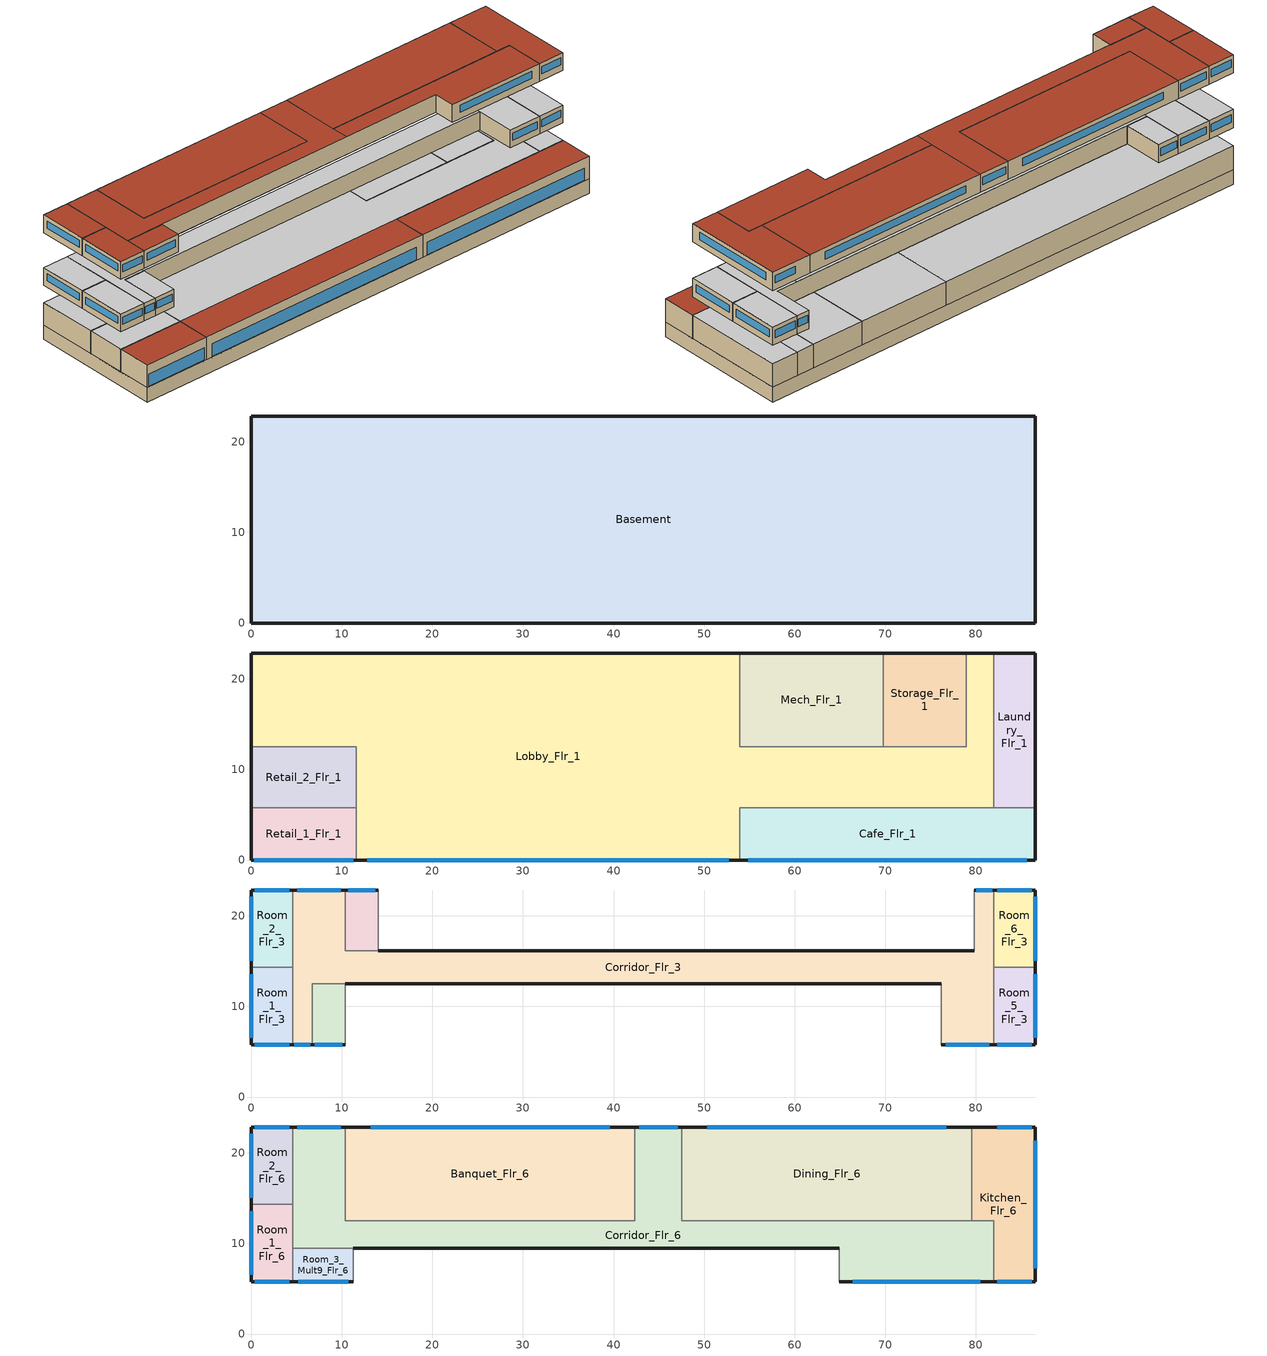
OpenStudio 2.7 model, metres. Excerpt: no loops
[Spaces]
Basement
 floor othersidecoefficients: 86.56,22.86 86.56,0 0,0 0,22.86 z-2.44
 wall othersidecoefficients: 86.56,22.86 0,22.86 0,0 86.56,0 86.56,22.86 z-2.44:0
Retail_1_Flr_1
 floor to Basement: 11.58,5.79 11.58,0 0,0 0,5.79 z0
 wall outside: 0,5.79 0,0 11.58,0 z0:3.96
 wall to Retail_2_Flr_1: 11.58,5.79 0,5.79 z0:3.96
 wall to Lobby_Flr_1: 11.58,0 11.58,5.79 z0:3.96
 window: 0.33,0 11.25,0 z0.15:2.29
 roof outside: 11.58,0 11.58,5.79 0,5.79 0,0 z3.96
Laundry_Flr_1
 floor to Basement: 86.56,22.86 86.56,5.79 81.99,5.79 81.99,22.86 z0
 wall outside: 86.56,5.79 86.56,22.86 81.99,22.86 z0:3.96
 wall to Cafe_Flr_1: 81.99,5.79 86.56,5.79 z0:3.96
 wall to Lobby_Flr_1: 81.99,22.86 81.99,5.79 z0:3.96
 ceiling adiabatic: 86.56,5.79 86.56,22.86 81.99,22.86 81.99,5.79 z3.96
Lobby_Flr_1
 floor to Basement: 53.95,22.86 53.95,0 11.58,0 11.58,12.5 0,12.5 0,22.86 z0; 81.99,22.86 81.99,5.79 53.95,5.79 53.95,12.5 78.94,12.5 78.94,22.86 z0
 wall outside: 81.99,22.86 78.94,22.86 / 53.95,22.86 0,22.86 0,12.5 / 11.58,0 53.95,0 z0:3.96
 wall to Mech_Flr_1: 69.8,12.5 53.95,12.5 53.95,22.86 z0:3.96
 wall to Retail_2_Flr_1: 0,12.5 11.58,12.5 11.58,5.79 z0:3.96
 wall to Cafe_Flr_1: 53.95,0 53.95,5.79 81.99,5.79 z0:3.96
 wall to Storage_Flr_1: 78.94,22.86 78.94,12.5 69.8,12.5 z0:3.96
 window: 12.79,0 52.74,0 z0.15:2.29
 ceiling adiabatic: 81.99,5.79 81.99,22.86 78.94,22.86 78.94,12.5 53.95,12.5 53.95,22.86 0,22.86 0,12.5 11.58,12.5 11.58,5.79 z3.96
 roof outside: 53.95,0 53.95,5.79 11.58,5.79 11.58,0 z3.96
Cafe_Flr_1
 floor to Basement: 86.56,5.79 86.56,0 53.95,0 53.95,5.79 z0
 wall outside: 53.95,0 86.56,0 86.56,5.79 z0:3.96
 window: 54.88,0 85.63,0 z0.15:2.29
 roof outside: 86.56,0 86.56,5.79 53.95,5.79 53.95,0 z3.96
Mech_Flr_1
 floor to Basement: 69.8,22.86 69.8,12.5 53.95,12.5 53.95,22.86 z0
 wall outside: 69.8,22.86 53.95,22.86 z0:3.96
 wall to Storage_Flr_1: 69.8,12.5 69.8,22.86 z0:3.96
 ceiling adiabatic: 69.8,12.5 69.8,22.86 53.95,22.86 53.95,12.5 z3.96
Storage_Flr_1
 floor to Basement: 78.94,22.86 78.94,12.5 69.8,12.5 69.8,22.86 z0
 wall outside: 78.94,22.86 69.8,22.86 z0:3.96
 ceiling adiabatic: 78.94,12.5 78.94,22.86 69.8,22.86 69.8,12.5 z3.96
Retail_2_Flr_1
 floor to Basement: 11.58,12.5 11.58,5.79 0,5.79 0,12.5 z0
 wall outside: 0,12.5 0,5.79 z0:3.96
 ceiling adiabatic: 11.58,5.79 11.58,12.5 0,12.5 0,5.79 z3.96
Corridor_Flr_3
 floor adiabatic: 81.99,22.86 81.99,5.79 76.2,5.79 76.2,16.15 79.86,16.15 79.86,22.86 z7.01; 76.2,16.15 76.2,12.5 10.36,12.5 10.36,16.15 z7.01; 10.36,22.86 10.36,12.5 6.71,12.5 6.71,5.79 4.57,5.79 4.57,22.86 z7.01
 wall outside: 10.36,22.86 4.57,22.86 / 76.2,5.79 81.99,5.79 / 81.99,22.86 79.86,22.86 / 4.57,5.79 6.71,5.79 / 10.36,12.5 76.2,12.5 / 79.86,16.15 14.02,16.15 z7.01:10.06
 wall to Room_1_Flr_3: 4.57,14.33 4.57,5.79 z7.01:10.06
 wall to Room_3_Mult19_Flr_3: 6.71,5.79 6.71,12.5 10.36,12.5 z7.01:10.06
 wall adiabatic: 76.2,12.5 76.2,5.79 / 79.86,22.86 79.86,16.15 z7.01:10.06
 wall to Room_4_Mult19_Flr_3: 14.02,16.15 10.36,16.15 10.36,22.86 z7.01:10.06
 wall to Room_6_Flr_3: 81.99,14.33 81.99,22.86 z7.01:10.06
 wall to Room_5_Flr_3: 81.99,5.79 81.99,14.33 z7.01:10.06
 wall to Room_2_Flr_3: 4.57,22.86 4.57,14.33 z7.01:10.06
 window: 81.81,22.86 80.04,22.86 / 76.71,5.79 81.48,5.79 / 9.86,22.86 5.08,22.86 / 4.76,5.79 6.52,5.79 z8.11:9.33
 ceiling adiabatic: 76.2,12.5 76.2,16.15 10.36,16.15 10.36,12.5 z10.06; 81.99,5.79 81.99,22.86 79.86,22.86 79.86,16.15 76.2,16.15 76.2,5.79 z10.06; 6.71,5.79 6.71,12.5 10.36,12.5 10.36,22.86 4.57,22.86 4.57,5.79 z10.06
Room_3_Mult19_Flr_3
 floor adiabatic: 10.36,12.5 10.36,5.79 6.71,5.79 6.71,12.5 z7.01
 wall outside: 6.71,5.79 10.36,5.79 z7.01:10.06
 wall adiabatic: 10.36,5.79 10.36,12.5 z7.01:10.06
 window: 7.03,5.79 10.04,5.79 z8.11:9.33
 ceiling adiabatic: 10.36,5.79 10.36,12.5 6.71,12.5 6.71,5.79 z10.06
Room_1_Flr_3
 floor adiabatic: 4.57,14.33 4.57,5.79 0,5.79 0,14.33 z7.01
 wall outside: 0,14.33 0,5.79 4.57,5.79 z7.01:10.06
 wall to Room_2_Flr_3: 4.57,14.33 0,14.33 z7.01:10.06
 window: 0.4,5.79 4.17,5.79 / 0,13.58 0,6.54 z8.11:9.33
 ceiling adiabatic: 4.57,5.79 4.57,14.33 0,14.33 0,5.79 z10.06
Room_4_Mult19_Flr_3
 floor adiabatic: 14.02,22.86 14.02,16.15 10.36,16.15 10.36,22.86 z7.01
 wall outside: 14.02,22.86 10.36,22.86 z7.01:10.06
 wall adiabatic: 14.02,16.15 14.02,22.86 z7.01:10.06
 window: 13.7,22.86 10.68,22.86 z8.11:9.33
 ceiling adiabatic: 14.02,16.15 14.02,22.86 10.36,22.86 10.36,16.15 z10.06
Room_5_Flr_3
 floor adiabatic: 86.56,14.33 86.56,5.79 81.99,5.79 81.99,14.33 z7.01
 wall outside: 81.99,5.79 86.56,5.79 86.56,14.33 z7.01:10.06
 wall to Room_6_Flr_3: 86.56,14.33 81.99,14.33 z7.01:10.06
 window: 82.39,5.79 86.16,5.79 / 86.56,6.54 86.56,13.58 z8.11:9.33
 ceiling adiabatic: 86.56,5.79 86.56,14.33 81.99,14.33 81.99,5.79 z10.06
Room_6_Flr_3
 floor adiabatic: 86.56,22.86 86.56,14.33 81.99,14.33 81.99,22.86 z7.01
 wall outside: 86.56,14.33 86.56,22.86 81.99,22.86 z7.01:10.06
 window: 86.56,15.07 86.56,22.11 / 86.16,22.86 82.39,22.86 z8.11:9.33
 ceiling adiabatic: 86.56,14.33 86.56,22.86 81.99,22.86 81.99,14.33 z10.06
Room_2_Flr_3
 floor adiabatic: 4.57,22.86 4.57,14.33 0,14.33 0,22.86 z7.01
 wall outside: 4.57,22.86 0,22.86 0,14.33 z7.01:10.06
 window: 4.17,22.86 0.4,22.86 / 0,22.11 0,15.07 z8.11:9.33
 ceiling adiabatic: 4.57,14.33 4.57,22.86 0,22.86 0,14.33 z10.06
Dining_Flr_6
 floor adiabatic: 79.55,22.86 79.55,12.5 47.55,12.5 47.55,22.86 z16.15
 wall outside: 79.55,22.86 47.55,22.86 z16.15:19.2
 wall to Kitchen_Flr_6: 79.55,12.5 79.55,22.86 z16.15:19.2
 wall to Corridor_Flr_6: 47.55,22.86 47.55,12.5 79.55,12.5 z16.15:19.2
 window: 76.75,22.86 50.35,22.86 z17.26:18.48
 roof outside: 79.55,12.5 79.55,22.86 47.55,22.86 47.55,12.5 z19.2
Kitchen_Flr_6
 floor adiabatic: 86.56,22.86 86.56,5.79 81.99,5.79 81.99,12.5 79.55,12.5 79.55,22.86 z16.15
 wall outside: 81.99,5.79 86.56,5.79 86.56,22.86 79.55,22.86 z16.15:19.2
 wall to Corridor_Flr_6: 79.55,12.5 81.99,12.5 81.99,5.79 z16.15:19.2
 window: 86.16,22.86 82.39,22.86 / 82.39,5.79 86.16,5.79 / 86.56,7.29 86.56,21.37 z17.26:18.48
 roof outside: 86.56,5.79 86.56,22.86 79.55,22.86 79.55,12.5 81.99,12.5 81.99,5.79 z19.2
Room_2_Flr_6
 floor adiabatic: 4.57,22.86 4.57,14.33 0,14.33 0,22.86 z16.15
 wall outside: 4.57,22.86 0,22.86 0,14.33 z16.15:19.2
 wall to Room_1_Flr_6: 0,14.33 4.57,14.33 z16.15:19.2
 wall to Corridor_Flr_6: 4.57,14.33 4.57,22.86 z16.15:19.2
 window: 0,22.11 0,15.07 / 4.17,22.86 0.4,22.86 z17.26:18.48
 roof outside: 4.57,14.33 4.57,22.86 0,22.86 0,14.33 z19.2
Banquet_Flr_6
 floor adiabatic: 42.37,22.86 42.37,12.5 10.36,12.5 10.36,22.86 z16.15
 wall outside: 42.37,22.86 10.36,22.86 z16.15:19.2
 wall to Corridor_Flr_6: 10.36,22.86 10.36,12.5 42.37,12.5 42.37,22.86 z16.15:19.2
 window: 39.57,22.86 13.16,22.86 z17.26:18.48
 roof outside: 42.37,12.5 42.37,22.86 10.36,22.86 10.36,12.5 z19.2
Corridor_Flr_6
 floor adiabatic: 47.55,22.86 47.55,12.5 81.99,12.5 81.99,5.79 64.92,5.79 64.92,9.45 4.57,9.45 4.57,22.86 10.36,22.86 10.36,12.5 42.37,12.5 42.37,22.86 z16.15
 wall outside: 64.92,5.79 81.99,5.79 / 10.36,22.86 4.57,22.86 / 47.55,22.86 42.37,22.86 / 11.28,9.45 64.92,9.45 z16.15:19.2
 wall adiabatic: 64.92,9.45 64.92,5.79 z16.15:19.2
 wall to Room_3_Mult9_Flr_6: 4.57,9.45 11.28,9.45 z16.15:19.2
 wall to Room_1_Flr_6: 4.57,14.33 4.57,9.45 z16.15:19.2
 window: 9.86,22.86 5.08,22.86 / 66.42,5.79 80.5,5.79 / 47.09,22.86 42.82,22.86 z17.26:18.48
 roof outside: 81.99,5.79 81.99,12.5 47.55,12.5 47.55,9.45 64.92,9.45 64.92,5.79 z19.2; 47.55,9.45 47.55,22.86 42.37,22.86 42.37,12.5 10.36,12.5 10.36,22.86 4.57,22.86 4.57,9.45 z19.2
Room_3_Mult9_Flr_6
 floor adiabatic: 11.28,9.45 11.28,5.79 4.57,5.79 4.57,9.45 z16.15
 wall outside: 4.57,5.79 11.28,5.79 z16.15:19.2
 wall adiabatic: 11.28,5.79 11.28,9.45 z16.15:19.2
 wall to Room_1_Flr_6: 4.57,9.45 4.57,5.79 z16.15:19.2
 window: 5.16,5.79 10.69,5.79 z17.26:18.48
 roof outside: 11.28,5.79 11.28,9.45 4.57,9.45 4.57,5.79 z19.2
Room_1_Flr_6
 floor adiabatic: 4.57,14.33 4.57,5.79 0,5.79 0,14.33 z16.15
 wall outside: 0,14.33 0,5.79 4.57,5.79 z16.15:19.2
 window: 0,13.58 0,6.54 / 0.4,5.79 4.17,5.79 z17.26:18.48
 roof outside: 4.57,5.79 4.57,14.33 0,14.33 0,5.79 z19.2
[Site]
San Francisco Intl Ap_CA_USA Design_Conditions: Latitude {deg}=37.62; Longitude {deg}=-122.4; Time Zone {hr}=-8; Elevation {m}=2; Terrain=City
[Building]
-LargeHotel-ASHRAE 169-2013-2A created: 2020-01-22 11:27:44 -0500: North Axis {deg}=0; Standards Number of Stories=7; Standards Number of Above Ground Stories=6; Standards Building Type=LargeHotel
[ClimateZones]

[Space] Part of Total Floor Area=Yes
Name | Space Type | Building Story | Thermal Zone
Room_2_Flr_3 | LargeHotel GuestRoom | Building Story 3 | Room_2_Flr_3 ZN
Corridor_Flr_3 | LargeHotel Corridor2 | Building Story 3 | Corridor_Flr_3 ZN
Dining_Flr_6 | LargeHotel Banquet | Building Story 4 | Dining_Flr_6 ZN
Kitchen_Flr_6 | LargeHotel Kitchen | Building Story 4 | Kitchen_Flr_6 ZN
Retail_1_Flr_1 | LargeHotel Retail | Building Story 2 | Retail_1_Flr_1 ZN
Room_3_Mult19_Flr_3 | LargeHotel GuestRoom2 | Building Story 3 | Room_3_Mult19_Flr_3 ZN
Room_6_Flr_3 | LargeHotel GuestRoom | Building Story 3 | Room_6_Flr_3 ZN
Room_5_Flr_3 | LargeHotel GuestRoom | Building Story 3 | Room_5_Flr_3 ZN
Laundry_Flr_1 | LargeHotel Laundry | Building Story 2 | Laundry_Flr_1 ZN
Room_1_Flr_3 | LargeHotel GuestRoom | Building Story 3 | Room_1_Flr_3 ZN
Retail_2_Flr_1 | LargeHotel Retail2 | Building Story 2 | Retail_2_Flr_1 ZN
Lobby_Flr_1 | LargeHotel Lobby | Building Story 2 | Lobby_Flr_1 ZN
Banquet_Flr_6 | LargeHotel Banquet | Building Story 4 | Banquet_Flr_6 ZN
Basement | LargeHotel Basement | Building Story 1 | Basement ZN
Room_2_Flr_6 | LargeHotel GuestRoom3 | Building Story 4 | Room_2_Flr_6 ZN
Corridor_Flr_6 | LargeHotel Corridor | Building Story 4 | Corridor_Flr_6 ZN
Room_4_Mult19_Flr_3 | LargeHotel GuestRoom2 | Building Story 3 | Room_4_Mult19_Flr_3 ZN
Cafe_Flr_1 | LargeHotel Cafe | Building Story 2 | Cafe_Flr_1 ZN
Room_1_Flr_6 | LargeHotel GuestRoom3 | Building Story 4 | Room_1_Flr_6 ZN
Mech_Flr_1 | LargeHotel Mechanical | Building Story 2 | Mech_Flr_1 ZN
Storage_Flr_1 | LargeHotel Storage | Building Story 2 | Storage_Flr_1 ZN
Room_3_Mult9_Flr_6 | LargeHotel GuestRoom4 | Building Story 4 | Room_3_Mult9_Flr_6 ZN
[BuildingStory]
Name | Nominal Z Coordinate {m}
Building Story 1 | -2.439
Building Story 2 | 0
Building Story 3 | 7.008
Building Story 4 | 16.152
[SpaceType] Standards Building Type=LargeHotel
Name | Default Schedule Set | Design Specification Outdoor Air Object | Standards Space Type
LargeHotel Banquet | LargeHotel Banquet Schedule Set | LargeHotel Banquet Ventilation | Banquet
LargeHotel Basement | LargeHotel Basement Schedule Set | LargeHotel Basement Ventilation | Basement
LargeHotel Cafe | LargeHotel Cafe Schedule Set | LargeHotel Cafe Ventilation | Cafe
LargeHotel Corridor | LargeHotel Corridor Schedule Set | LargeHotel Corridor Ventilation | Corridor
LargeHotel Corridor2 | LargeHotel Corridor2 Schedule Set | LargeHotel Corridor2 Ventilation | Corridor2
LargeHotel GuestRoom | LargeHotel GuestRoom Schedule Set | LargeHotel GuestRoom Ventilation | GuestRoom
LargeHotel GuestRoom2 | LargeHotel GuestRoom2 Schedule Set | LargeHotel GuestRoom2 Ventilation | GuestRoom2
LargeHotel GuestRoom3 | LargeHotel GuestRoom3 Schedule Set | LargeHotel GuestRoom3 Ventilation | GuestRoom3
LargeHotel GuestRoom4 | LargeHotel GuestRoom4 Schedule Set | LargeHotel GuestRoom4 Ventilation | GuestRoom4
LargeHotel Kitchen | LargeHotel Kitchen Schedule Set | LargeHotel Kitchen Ventilation | Kitchen
LargeHotel Laundry | LargeHotel Laundry Schedule Set | LargeHotel Laundry Ventilation | Laundry
LargeHotel Lobby | LargeHotel Lobby Schedule Set | LargeHotel Lobby Ventilation | Lobby
LargeHotel Mechanical | LargeHotel Mechanical Schedule Set | LargeHotel Mechanical Ventilation | Mechanical
LargeHotel Retail | LargeHotel Retail Schedule Set | LargeHotel Retail Ventilation | Retail
LargeHotel Retail2 | LargeHotel Retail2 Schedule Set | LargeHotel Retail2 Ventilation | Retail2
LargeHotel Storage | LargeHotel Storage Schedule Set | LargeHotel Storage Ventilation | Storage
[People:Definition] Number of People Calculation Method=People/Area; Fraction Radiant=0.3
Name | People per Space Floor Area {person/m2}
LargeHotel Banquet People Definition; LargeHotel Cafe People Definition | 0.721182
LargeHotel Basement People Definition; LargeHotel Kitchen People Definition | 0.0538196
LargeHotel Corridor People Definition | 0.0107639
LargeHotel GuestRoom People Definition; LargeHotel GuestRoom3 People Definition | 0.0384272
LargeHotel GuestRoom2 People Definition; LargeHotel GuestRoom4 People Definition | 0.061139
LargeHotel Laundry People Definition | 0.0430556
LargeHotel Lobby People Definition | 0.322917
LargeHotel Retail People Definition; LargeHotel Retail2 People Definition | 0.161459
LargeHotel Storage People Definition | 0.0215278
[People] Work Efficiency Schedule=Work Efficiency Schedule; Clothing Insulation Schedule=Clothing Schedule; Air Velocity Schedule=Air Velocity Schedule; Multiplier=1
Name | People Definition | Space or SpaceType
LargeHotel Banquet People | LargeHotel Banquet People Definition | LargeHotel Banquet
LargeHotel Basement People | LargeHotel Basement People Definition | LargeHotel Basement
LargeHotel Cafe People | LargeHotel Cafe People Definition | LargeHotel Cafe
LargeHotel Corridor People | LargeHotel Corridor People Definition | LargeHotel Corridor
LargeHotel GuestRoom People | LargeHotel GuestRoom People Definition | LargeHotel GuestRoom
LargeHotel GuestRoom2 People | LargeHotel GuestRoom2 People Definition | LargeHotel GuestRoom2
LargeHotel GuestRoom3 People | LargeHotel GuestRoom3 People Definition | LargeHotel GuestRoom3
LargeHotel GuestRoom4 People | LargeHotel GuestRoom4 People Definition | LargeHotel GuestRoom4
LargeHotel Kitchen People | LargeHotel Kitchen People Definition | LargeHotel Kitchen
LargeHotel Laundry People | LargeHotel Laundry People Definition | LargeHotel Laundry
LargeHotel Lobby People | LargeHotel Lobby People Definition | LargeHotel Lobby
LargeHotel Retail People | LargeHotel Retail People Definition | LargeHotel Retail
LargeHotel Retail2 People | LargeHotel Retail2 People Definition | LargeHotel Retail2
LargeHotel Storage People | LargeHotel Storage People Definition | LargeHotel Storage
[Lights:Definition] Design Level Calculation Method=Watts/Area; Fraction Radiant=0.7; Fraction Visible=0.2; Return Air Fraction=0
Name | Watts per Space Floor Area {W/m2}
LargeHotel Banquet Lights Definition; LargeHotel Cafe Lights Definition | 13.9931
LargeHotel Basement Lights Definition | 10.7639
LargeHotel Corridor Lights Definition; LargeHotel Corridor2 Lights Definition | 5.38196
LargeHotel GuestRoom Lights Definition; LargeHotel GuestRoom2 Lights Definition; LargeHotel GuestRoom3 Lights Definition; LargeHotel GuestRoom4 Lights Definition; LargeHotel Lobby Lights Definition | 11.8403
LargeHotel Kitchen Lights Definition | 12.9167
LargeHotel Laundry Lights Definition | 6.45835
LargeHotel Mechanical Lights Definition; LargeHotel Retail Lights Definition; LargeHotel Retail2 Lights Definition | 16.1459
LargeHotel Storage Lights Definition | 8.61113
[Lights] Fraction Replaceable=1
Name | Lights Definition | Space or SpaceType
LargeHotel Banquet Lights | LargeHotel Banquet Lights Definition | LargeHotel Banquet
LargeHotel Basement Lights | LargeHotel Basement Lights Definition | LargeHotel Basement
LargeHotel Cafe Lights | LargeHotel Cafe Lights Definition | LargeHotel Cafe
LargeHotel Corridor Lights | LargeHotel Corridor Lights Definition | LargeHotel Corridor
LargeHotel Corridor2 Lights | LargeHotel Corridor2 Lights Definition | LargeHotel Corridor2
LargeHotel GuestRoom Lights | LargeHotel GuestRoom Lights Definition | LargeHotel GuestRoom
LargeHotel GuestRoom2 Lights | LargeHotel GuestRoom2 Lights Definition | LargeHotel GuestRoom2
LargeHotel GuestRoom3 Lights | LargeHotel GuestRoom3 Lights Definition | LargeHotel GuestRoom3
LargeHotel GuestRoom4 Lights | LargeHotel GuestRoom4 Lights Definition | LargeHotel GuestRoom4
LargeHotel Kitchen Lights | LargeHotel Kitchen Lights Definition | LargeHotel Kitchen
LargeHotel Laundry Lights | LargeHotel Laundry Lights Definition | LargeHotel Laundry
LargeHotel Lobby Lights | LargeHotel Lobby Lights Definition | LargeHotel Lobby
LargeHotel Mechanical Lights | LargeHotel Mechanical Lights Definition | LargeHotel Mechanical
LargeHotel Retail Lights | LargeHotel Retail Lights Definition | LargeHotel Retail
LargeHotel Retail2 Lights | LargeHotel Retail2 Lights Definition | LargeHotel Retail2
LargeHotel Storage Lights | LargeHotel Storage Lights Definition | LargeHotel Storage
[ElectricEquipment:Definition] Design Level Calculation Method=Watts/Area; Fraction Radiant=0.5
Name | Watts per Space Floor Area {W/m2} | Fraction Latent | Fraction Lost
LargeHotel Banquet Elec Equip Definition | 67.8234 | 0 | 0
LargeHotel Basement Elec Equip Definition; LargeHotel Cafe Elec Equip Definition; LargeHotel Mechanical Elec Equip Definition | 5.38196 | 0 | 0
LargeHotel GuestRoom Elec Equip Definition; LargeHotel GuestRoom3 Elec Equip Definition | 6.74897 | 0 | 0
LargeHotel GuestRoom2 Elec Equip Definition; LargeHotel GuestRoom4 Elec Equip Definition | 10.5163 | 0 | 0
LargeHotel Kitchen Elec Equip Definition | 508.057 | 0.2 | 0.1
LargeHotel Laundry Elec Equip Definition | 61.6772 | 0 | 0
LargeHotel Lobby Elec Equip Definition | 8.07293 | 0 | 0
LargeHotel Retail Elec Equip Definition; LargeHotel Retail2 Elec Equip Definition | 10.7639 | 0 | 0
LargeHotel Storage Elec Equip Definition | 2.69098 | 0 | 0
[ElectricEquipment]
Name | Electric Equipment Definition | Space or SpaceType
LargeHotel Banquet Elec Equip | LargeHotel Banquet Elec Equip Definition | LargeHotel Banquet
LargeHotel Basement Elec Equip | LargeHotel Basement Elec Equip Definition | LargeHotel Basement
LargeHotel Cafe Elec Equip | LargeHotel Cafe Elec Equip Definition | LargeHotel Cafe
LargeHotel GuestRoom Elec Equip | LargeHotel GuestRoom Elec Equip Definition | LargeHotel GuestRoom
LargeHotel GuestRoom2 Elec Equip | LargeHotel GuestRoom2 Elec Equip Definition | LargeHotel GuestRoom2
LargeHotel GuestRoom3 Elec Equip | LargeHotel GuestRoom3 Elec Equip Definition | LargeHotel GuestRoom3
LargeHotel GuestRoom4 Elec Equip | LargeHotel GuestRoom4 Elec Equip Definition | LargeHotel GuestRoom4
LargeHotel Kitchen Elec Equip | LargeHotel Kitchen Elec Equip Definition | LargeHotel Kitchen
LargeHotel Laundry Elec Equip | LargeHotel Laundry Elec Equip Definition | LargeHotel Laundry
LargeHotel Lobby Elec Equip | LargeHotel Lobby Elec Equip Definition | LargeHotel Lobby
LargeHotel Mechanical Elec Equip | LargeHotel Mechanical Elec Equip Definition | LargeHotel Mechanical
LargeHotel Retail Elec Equip | LargeHotel Retail Elec Equip Definition | LargeHotel Retail
LargeHotel Retail2 Elec Equip | LargeHotel Retail2 Elec Equip Definition | LargeHotel Retail2
LargeHotel Storage Elec Equip | LargeHotel Storage Elec Equip Definition | LargeHotel Storage
[DesignSpecification:OutdoorAir] Outdoor Air Method=Sum
Name | Outdoor Air Flow per Person {m3/s-person} | Outdoor Air Flow per Floor Area {m3/s-m2}
LargeHotel Banquet Ventilation; LargeHotel Cafe Ventilation | 0.00943895
LargeHotel Basement Ventilation; LargeHotel GuestRoom2 Ventilation; LargeHotel GuestRoom3 Ventilation; LargeHotel GuestRoom4 Ventilation | 0.00235974 | 0.0003048
LargeHotel Corridor Ventilation; LargeHotel Mechanical Ventilation |  | 0.000254
LargeHotel Corridor2 Ventilation |  | 0.0003048
LargeHotel GuestRoom Ventilation; LargeHotel Lobby Ventilation | 0.00707921
LargeHotel Kitchen Ventilation |  | 0.0023876
LargeHotel Laundry Ventilation | 0.0117987
LargeHotel Retail Ventilation |  | 0.001524
LargeHotel Retail2 Ventilation | 0.00353961 | 0.0006096
LargeHotel Storage Ventilation |  | 0.000762
[DefaultScheduleSet] People Activity Level Schedule=HotelLarge ACTIVITY_SCH
Name | Number of People Schedule | Lighting Schedule | Electric Equipment Schedule | Infiltration Schedule | Gas Equipment Schedule
LargeHotel Banquet Schedule Set | HotelLarge MeetingRoom_Occ_Sch | HotelLarge BLDG_LIGHT_SCH | HotelLarge Kitchen_Elec_Equip_SCH | HotelLarge INFIL_SCH
LargeHotel Basement Schedule Set | HotelLarge BLDG_OCC_SCH | HotelLarge BLDG_LIGHT_OFFICE_BSMT_SCH | HotelLarge BASEMENT_EQUIP_SCH | HotelLarge INFIL_QUARTER_ON_SCH
LargeHotel Cafe Schedule Set; LargeHotel Lobby Schedule Set; LargeHotel Retail Schedule Set | HotelLarge BLDG_OCC_SCH | HotelLarge BLDG_LIGHT_SCH | HotelLarge BLDG_EQUIP_SCH | HotelLarge INFIL_SCH
LargeHotel Corridor Schedule Set | HotelLarge BLDG_OCC_SCH | HotelLarge BLDG_LIGHT_CORRIDOR_SCH | HotelLarge BLDG_EQUIP_SCH | HotelLarge INFIL_SCH
LargeHotel Corridor2 Schedule Set | HotelLarge BLDG_OCC_SCH | HotelLarge BLDG_LIGHT_CORRIDOR_SCH | HotelLarge BLDG_EQUIP_SCH | HotelLarge INFIL_QUARTER_ON_SCH
LargeHotel GuestRoom Schedule Set | HotelLarge GuestRoom_Occ_Sch | HotelLarge BLDG_LIGHT_GUESTROOM_SCH | HotelLarge GuestRoom_Eqp_Sch_Base | HotelLarge INFIL_SCH
LargeHotel GuestRoom2 Schedule Set; LargeHotel GuestRoom3 Schedule Set; LargeHotel GuestRoom4 Schedule Set | HotelLarge GuestRoom_Occ_Sch | HotelLarge BLDG_LIGHT_GUESTROOM_SCH | HotelLarge GuestRoom_Eqp_Sch_Base | HotelLarge INFIL_QUARTER_ON_SCH
LargeHotel Kitchen Schedule Set | HotelLarge BLDG_OCC_SCH | HotelLarge BLDG_LIGHT_SCH | HotelLarge Kitchen_Elec_Equip_SCH | HotelLarge INFIL_SCH | HotelLarge Kitchen_Gas_Equip_SCH
LargeHotel Laundry Schedule Set | HotelLarge LaundryRoom_Occ_Sch | HotelLarge BLDG_LIGHT_SCH | HotelLarge BLDG_EQUIP_SCH | HotelLarge INFIL_SCH | HotelLarge BLDG_EQUIP_SCH
LargeHotel Mechanical Schedule Set | HotelLarge BLDG_OCC_SCH | HotelLarge BLDG_LIGHT_SCH | HotelLarge BASEMENT_EQUIP_SCH | HotelLarge INFIL_SCH
LargeHotel Retail2 Schedule Set | HotelLarge BLDG_OCC_SCH | HotelLarge BLDG_LIGHT_SCH | HotelLarge BLDG_EQUIP_SCH | HotelLarge INFIL_QUARTER_ON_SCH
LargeHotel Storage Schedule Set | HotelLarge BLDG_OCC_SCH | HotelLarge BLDG_LIGHT_STORAGE_SCH | HotelLarge BASEMENT_EQUIP_SCH | HotelLarge INFIL_SCH
[ThermostatSetpoint:DualSetpoint]
Name | Heating Setpoint Temperature Schedule | Cooling Setpoint Temperature Schedule
LargeHotel Banquet Thermostat 1; LargeHotel Basement Thermostat 1; LargeHotel Cafe Thermostat 1; LargeHotel Corridor2 Thermostat 1; LargeHotel Corridor Thermostat 1; LargeHotel Banquet Thermostat 2; LargeHotel Kitchen Thermostat 1; LargeHotel Laundry Thermostat 1; LargeHotel Lobby Thermostat 1; LargeHotel Mechanical Thermostat 1; LargeHotel Retail Thermostat 1; LargeHotel Retail2 Thermostat 1; LargeHotel GuestRoom Thermostat 1; LargeHotel GuestRoom Thermostat 2; LargeHotel GuestRoom Thermostat 3; LargeHotel GuestRoom Thermostat 4; LargeHotel Storage Thermostat 1 | HotelLarge HTGSETP_SCH | HotelLarge CLGSETP_SCH
LargeHotel GuestRoom3 Thermostat 1; LargeHotel GuestRoom3 Thermostat 2; LargeHotel GuestRoom2 Thermostat 1; LargeHotel GuestRoom4 Thermostat 1; LargeHotel GuestRoom2 Thermostat 2 | HotelLarge Adva_OccGuestRoom_HtgSP_Sch | HotelLarge Adva_OccGuestRoom_ClgSP_Sch
[GasEquipment:Definition] Design Level Calculation Method=Watts/Area
Name | Watts per Space Floor Area {W/m2} | Fraction Latent | Fraction Radiant | Fraction Lost
LargeHotel Kitchen Gas Equip Definition | 2419.57 | 0.1 | 0.2 | 0.7
LargeHotel Laundry Gas Equip Definition | 536.28 | 0 | 0.5 | 0
[GasEquipment]
Name | Gas Equipment Definition | Space or SpaceType
LargeHotel Kitchen Gas Equip | LargeHotel Kitchen Gas Equip Definition | LargeHotel Kitchen
LargeHotel Laundry Gas Equip | LargeHotel Laundry Gas Equip Definition | LargeHotel Laundry
[SpaceInfiltration:DesignFlowRate] Design Flow Rate Calculation Method=Flow/ExteriorArea; Constant Term Coefficient=0; Temperature Term Coefficient=0; Velocity Term Coefficient=0.224; Velocity Squared Term Coefficient=0
Name | Space or SpaceType | Schedule | Flow per Exterior Surface Area {m3/s-m2}
Banquet_Flr_6 Infiltration | Banquet_Flr_6 | HotelLarge INFIL_SCH | 0.000233011
Cafe_Flr_1 Infiltration | Cafe_Flr_1 | HotelLarge INFIL_SCH | 0.000457467
Corridor_Flr_3 Infiltration | Corridor_Flr_3 | HotelLarge INFIL_QUARTER_ON_SCH | 0.00102523
Corridor_Flr_6 Infiltration | Corridor_Flr_6 | HotelLarge INFIL_SCH | 0.000386114
Dining_Flr_6 Infiltration | Dining_Flr_6 | HotelLarge INFIL_SCH | 0.000233011
Kitchen_Flr_6 Infiltration | Kitchen_Flr_6 | HotelLarge INFIL_SCH | 0.000469656
Laundry_Flr_1 Infiltration | Laundry_Flr_1 | HotelLarge INFIL_SCH | 0.00102523
Lobby_Flr_1 Infiltration | Lobby_Flr_1 | HotelLarge INFIL_SCH | 0.000655393
Mech_Flr_1 Infiltration | Mech_Flr_1 | HotelLarge INFIL_SCH | 0.00102523
Retail_1_Flr_1 Infiltration | Retail_1_Flr_1 | HotelLarge INFIL_SCH | 0.000519282
Retail_2_Flr_1 Infiltration | Retail_2_Flr_1 | HotelLarge INFIL_QUARTER_ON_SCH | 0.00102523
Room_1_Flr_3 Infiltration | Room_1_Flr_3 | HotelLarge INFIL_SCH | 0.00102523
Room_1_Flr_6 Infiltration | Room_1_Flr_6 | HotelLarge INFIL_QUARTER_ON_SCH | 0.000518641
Room_2_Flr_3 Infiltration | Room_2_Flr_3 | HotelLarge INFIL_SCH | 0.00102523
Room_2_Flr_6 Infiltration | Room_2_Flr_6 | HotelLarge INFIL_QUARTER_ON_SCH | 0.000518651
Room_3_Mult19_Flr_3 Infiltration | Room_3_Mult19_Flr_3 | HotelLarge INFIL_QUARTER_ON_SCH | 0.00102523
Room_3_Mult9_Flr_6 Infiltration | Room_3_Mult9_Flr_6 | HotelLarge INFIL_QUARTER_ON_SCH | 0.000465987
Room_4_Mult19_Flr_3 Infiltration | Room_4_Mult19_Flr_3 | HotelLarge INFIL_QUARTER_ON_SCH | 0.00102523
Room_5_Flr_3 Infiltration | Room_5_Flr_3 | HotelLarge INFIL_SCH | 0.00102523
Room_6_Flr_3 Infiltration | Room_6_Flr_3 | HotelLarge INFIL_SCH | 0.00102523
Storage_Flr_1 Infiltration | Storage_Flr_1 | HotelLarge INFIL_SCH | 0.00102523
[ThermalZone] Use Ideal Air Loads=No
Name | Thermostat | Multiplier
Banquet_Flr_6 ZN | LargeHotel Banquet Thermostat 1
Basement ZN | LargeHotel Basement Thermostat 1
Cafe_Flr_1 ZN | LargeHotel Cafe Thermostat 1
Corridor_Flr_3 ZN | LargeHotel Corridor2 Thermostat 1 | 4
Corridor_Flr_6 ZN | LargeHotel Corridor Thermostat 1
Dining_Flr_6 ZN | LargeHotel Banquet Thermostat 2
Kitchen_Flr_6 ZN | LargeHotel Kitchen Thermostat 1
Laundry_Flr_1 ZN | LargeHotel Laundry Thermostat 1
Lobby_Flr_1 ZN | LargeHotel Lobby Thermostat 1
Mech_Flr_1 ZN | LargeHotel Mechanical Thermostat 1
Retail_1_Flr_1 ZN | LargeHotel Retail Thermostat 1
Retail_2_Flr_1 ZN | LargeHotel Retail2 Thermostat 1
Room_1_Flr_3 ZN | LargeHotel GuestRoom Thermostat 1 | 4
Room_1_Flr_6 ZN | LargeHotel GuestRoom3 Thermostat 1
Room_2_Flr_3 ZN | LargeHotel GuestRoom Thermostat 2 | 4
Room_2_Flr_6 ZN | LargeHotel GuestRoom3 Thermostat 2
Room_3_Mult19_Flr_3 ZN | LargeHotel GuestRoom2 Thermostat 1 | 76
Room_3_Mult9_Flr_6 ZN | LargeHotel GuestRoom4 Thermostat 1 | 9
Room_4_Mult19_Flr_3 ZN | LargeHotel GuestRoom2 Thermostat 2 | 76
Room_5_Flr_3 ZN | LargeHotel GuestRoom Thermostat 3 | 4
Room_6_Flr_3 ZN | LargeHotel GuestRoom Thermostat 4 | 4
Storage_Flr_1 ZN | LargeHotel Storage Thermostat 1
[AvailabilityManager:NightCycle] Control Type=CycleOnAny; Thermostat Tolerance {deltaC}=1
Name | Cycling Run Time {s}
Availability Manager Night Cycle 1 | 1800
Availability Manager Night Cycle 2 | 3600
[Refrigeration:Compressor] Refrigeration Compressor Power Curve=Old_Low_Temp_Comp_Pwr_Curve; Refrigeration Compressor Capacity Curve=Old_Low_Temp_Comp_Cap_Curve; Rated Return Gas Temperature {C}=18.3; Rated Subcooling {deltaC}=0
Refrigeration Compressor 1; Refrigeration Compressor 2; Refrigeration Compressor 3; Refrigeration Compressor 4; Refrigeration Compressor 5; Refrigeration Compressor 6; Refrigeration Compressor 7; Refrigeration Compressor 8; Refrigeration Compressor 9; Refrigeration Compressor 10; Refrigeration Compressor 11; Refrigeration Compressor 12; Refrigeration Compressor 13; Refrigeration Compressor 14; Refrigeration Compressor 15; Refrigeration Compressor 16; Refrigeration Compressor 17; Refrigeration Compressor 18; Refrigeration Compressor 19; Refrigeration Compressor 20
[Schedule:Ruleset]
Name | Default Day Schedule | Summer Design Day Schedule | Winter Design Day Schedule
Clothing Schedule | Clothing Schedule Default Winter Clothes
Air Velocity Schedule | Air Velocity Schedule Default
Work Efficiency Schedule | Work Efficiency Schedule Default
HotelLarge MeetingRoom_Occ_Sch | HotelLarge MeetingRoom_Occ_Sch Default | HotelLarge MeetingRoom_Occ_Sch Summer Design Day | HotelLarge MeetingRoom_Occ_Sch Winter Design Day
HotelLarge ACTIVITY_SCH | HotelLarge ACTIVITY_SCH Default | HotelLarge ACTIVITY_SCH Summer Design Day | HotelLarge ACTIVITY_SCH Winter Design Day
HotelLarge BLDG_LIGHT_SCH | HotelLarge BLDG_LIGHT_SCH Default | HotelLarge BLDG_LIGHT_SCH Summer Design Day | HotelLarge BLDG_LIGHT_SCH Winter Design Day
HotelLarge Kitchen_Elec_Equip_SCH | HotelLarge Kitchen_Elec_Equip_SCH Default | HotelLarge Kitchen_Elec_Equip_SCH Summer Design Day | HotelLarge Kitchen_Elec_Equip_SCH Winter Design Day
HotelLarge INFIL_SCH | HotelLarge INFIL_SCH Default | HotelLarge INFIL_SCH Summer Design Day | HotelLarge INFIL_SCH Winter Design Day
HotelLarge HTGSETP_SCH | HotelLarge HTGSETP_SCH Default | HotelLarge HTGSETP_SCH Summer Design Day | HotelLarge HTGSETP_SCH Winter Design Day
HotelLarge CLGSETP_SCH | HotelLarge CLGSETP_SCH Default | HotelLarge CLGSETP_SCH Summer Design Day | HotelLarge CLGSETP_SCH Winter Design Day
HotelLarge BLDG_OCC_SCH | HotelLarge BLDG_OCC_SCH Default | HotelLarge BLDG_OCC_SCH Summer Design Day | HotelLarge BLDG_OCC_SCH Winter Design Day
HotelLarge BLDG_LIGHT_OFFICE_BSMT_SCH | HotelLarge BLDG_LIGHT_OFFICE_BSMT_SCH Default | HotelLarge BLDG_LIGHT_OFFICE_BSMT_SCH Summer Design Day | HotelLarge BLDG_LIGHT_OFFICE_BSMT_SCH Winter Design Day
HotelLarge BASEMENT_EQUIP_SCH | HotelLarge BASEMENT_EQUIP_SCH Default | HotelLarge BASEMENT_EQUIP_SCH Summer Design Day | HotelLarge BASEMENT_EQUIP_SCH Winter Design Day
HotelLarge INFIL_QUARTER_ON_SCH | HotelLarge INFIL_QUARTER_ON_SCH Default | HotelLarge INFIL_QUARTER_ON_SCH Summer Design Day | HotelLarge INFIL_QUARTER_ON_SCH Winter Design Day
HotelLarge BLDG_EQUIP_SCH | HotelLarge BLDG_EQUIP_SCH Default | HotelLarge BLDG_EQUIP_SCH Summer Design Day | HotelLarge BLDG_EQUIP_SCH Winter Design Day
HotelLarge BLDG_LIGHT_CORRIDOR_SCH | HotelLarge BLDG_LIGHT_CORRIDOR_SCH Default | HotelLarge BLDG_LIGHT_CORRIDOR_SCH Summer Design Day | HotelLarge BLDG_LIGHT_CORRIDOR_SCH Winter Design Day
HotelLarge GuestRoom_Occ_Sch | HotelLarge GuestRoom_Occ_Sch Default | HotelLarge GuestRoom_Occ_Sch Summer Design Day | HotelLarge GuestRoom_Occ_Sch Winter Design Day
HotelLarge BLDG_LIGHT_GUESTROOM_SCH | HotelLarge BLDG_LIGHT_GUESTROOM_SCH Default | HotelLarge BLDG_LIGHT_GUESTROOM_SCH Summer Design Day | HotelLarge BLDG_LIGHT_GUESTROOM_SCH Winter Design Day
HotelLarge GuestRoom_Eqp_Sch_Base | HotelLarge GuestRoom_Eqp_Sch_Base Default | HotelLarge GuestRoom_Eqp_Sch_Base Summer Design Day | HotelLarge GuestRoom_Eqp_Sch_Base Winter Design Day
HotelLarge Adva_OccGuestRoom_HtgSP_Sch | HotelLarge Adva_OccGuestRoom_HtgSP_Sch Default | HotelLarge Adva_OccGuestRoom_HtgSP_Sch Summer Design Day | HotelLarge Adva_OccGuestRoom_HtgSP_Sch Winter Design Day
HotelLarge Adva_OccGuestRoom_ClgSP_Sch | HotelLarge Adva_OccGuestRoom_ClgSP_Sch Default | HotelLarge Adva_OccGuestRoom_ClgSP_Sch Summer Design Day | HotelLarge Adva_OccGuestRoom_ClgSP_Sch Winter Design Day
HotelLarge Kitchen_Gas_Equip_SCH | HotelLarge Kitchen_Gas_Equip_SCH Default | HotelLarge Kitchen_Gas_Equip_SCH Summer Design Day | HotelLarge Kitchen_Gas_Equip_SCH Winter Design Day
HotelLarge LaundryRoom_Occ_Sch | HotelLarge LaundryRoom_Occ_Sch Default | HotelLarge LaundryRoom_Occ_Sch Summer Design Day | HotelLarge LaundryRoom_Occ_Sch Winter Design Day
HotelLarge BLDG_LIGHT_STORAGE_SCH | HotelLarge BLDG_LIGHT_STORAGE_SCH Default | HotelLarge BLDG_LIGHT_STORAGE_SCH Summer Design Day | HotelLarge BLDG_LIGHT_STORAGE_SCH Winter Design Day
[Schedule:Day]
Clothing Schedule Default Winter Clothes; HotelLarge MeetingRoom_Occ_Sch Summer Design Day; HotelLarge BLDG_LIGHT_SCH Summer Design Day; HotelLarge INFIL_SCH Default; HotelLarge INFIL_SCH Winter Design Day; HotelLarge INFIL_SCH Summer Design Day; HotelLarge BLDG_OCC_SCH Summer Design Day; HotelLarge BLDG_LIGHT_OFFICE_BSMT_SCH Summer Design Day; HotelLarge BASEMENT_EQUIP_SCH Summer Design Day; HotelLarge BLDG_EQUIP_SCH Summer Design Day; HotelLarge BLDG_LIGHT_CORRIDOR_SCH Summer Design Day; HotelLarge GuestRoom_Occ_Sch Summer Design Day; HotelLarge BLDG_LIGHT_GUESTROOM_SCH Summer Design Day; HotelLarge GuestRoom_Eqp_Sch_Base Summer Design Day; HotelLarge LaundryRoom_Occ_Sch Summer Design Day; HotelLarge BLDG_LIGHT_STORAGE_SCH Summer Design Day: 24, 0, 1
Clothing Schedule Summer Clothes: 24, 0, 0.5
Air Velocity Schedule Default: 24, 0, 0.2
Work Efficiency Schedule Default; HotelLarge MeetingRoom_Occ_Sch Winter Design Day; HotelLarge BLDG_LIGHT_SCH Winter Design Day; HotelLarge Kitchen_Elec_Equip_SCH Winter Design Day; HotelLarge BLDG_OCC_SCH Winter Design Day; HotelLarge BLDG_LIGHT_OFFICE_BSMT_SCH Winter Design Day; HotelLarge BASEMENT_EQUIP_SCH Winter Design Day; HotelLarge BLDG_EQUIP_SCH Winter Design Day; HotelLarge BLDG_LIGHT_CORRIDOR_SCH Winter Design Day; HotelLarge GuestRoom_Occ_Sch Winter Design Day; HotelLarge BLDG_LIGHT_GUESTROOM_SCH Winter Design Day; HotelLarge GuestRoom_Eqp_Sch_Base Winter Design Day; HotelLarge Kitchen_Gas_Equip_SCH Winter Design Day; HotelLarge LaundryRoom_Occ_Sch Winter Design Day; HotelLarge BLDG_LIGHT_STORAGE_SCH Winter Design Day: 24, 0, 0
HotelLarge MeetingRoom_Occ_Sch Default; HotelLarge MeetingRoom_Occ_Sch Default|Wkdy Day: 7, 0, 0, 8, 0, 0.05, 10, 0, 0.5, 12, 0, 0.2, 13, 0, 0.05, 15, 0, 0.5, 18, 0, 0.2, 20, 0, 0.05, 24, 0, 0
HotelLarge ACTIVITY_SCH Default; HotelLarge ACTIVITY_SCH Winter Design Day; HotelLarge ACTIVITY_SCH Summer Design Day: 24, 0, 120
HotelLarge BLDG_LIGHT_SCH Default; HotelLarge BLDG_LIGHT_OFFICE_BSMT_SCH Default; HotelLarge BLDG_LIGHT_CORRIDOR_SCH Default; HotelLarge BLDG_LIGHT_STORAGE_SCH Default: 2, 0, 0.3, 6, 0, 0.2, 7, 0, 0.3, 9, 0, 0.4, 13, 0, 0.3, 18, 0, 0.2, 19, 0, 0.5, 20, 0, 0.7, 21, 0, 0.8, 22, 0, 0.6, 23, 0, 0.5, 24, 0, 0.3
HotelLarge BLDG_LIGHT_SCH Sat Day; HotelLarge BLDG_LIGHT_OFFICE_BSMT_SCH Sat Day; HotelLarge BLDG_LIGHT_CORRIDOR_SCH Sat Day; HotelLarge BLDG_LIGHT_STORAGE_SCH Sat Day: 2, 0, 0.2, 6, 0, 0.1, 8, 0, 0.3, 10, 0, 0.4, 11, 0, 0.3, 18, 0, 0.25, 19, 0, 0.6, 22, 0, 0.7, 23, 0, 0.6, 24, 0, 0.3
HotelLarge BLDG_LIGHT_SCH Wkdy Day; HotelLarge BLDG_LIGHT_OFFICE_BSMT_SCH Wkdy Day; HotelLarge BLDG_LIGHT_CORRIDOR_SCH Wkdy Day; HotelLarge BLDG_LIGHT_STORAGE_SCH Wkdy Day: 1, 0, 0.2, 2, 0, 0.15, 5, 0, 0.1, 6, 0, 0.2, 7, 0, 0.4, 8, 0, 0.5, 10, 0, 0.4, 18, 0, 0.25, 19, 0, 0.6, 20, 0, 0.8, 21, 0, 0.9, 22, 0, 0.8, 23, 0, 0.6, 24, 0, 0.3
HotelLarge Kitchen_Elec_Equip_SCH Default; HotelLarge Kitchen_Elec_Equip_SCH Default|Sun|Wkdy Day: 6, 0, 0.1, 7, 0, 0.25, 24, 0, 0.3
HotelLarge Kitchen_Elec_Equip_SCH Summer Design Day: 24, 0, 0.3
HotelLarge HTGSETP_SCH Default; HotelLarge HTGSETP_SCH Winter Design Day; HotelLarge HTGSETP_SCH Summer Design Day: 24, 0, 21
HotelLarge CLGSETP_SCH Default; HotelLarge CLGSETP_SCH Winter Design Day; HotelLarge CLGSETP_SCH Summer Design Day: 24, 0, 24
HotelLarge BLDG_OCC_SCH Default: 8, 0, 0.7, 11, 0, 0.5, 13, 0, 0.3, 16, 0, 0.2, 17, 0, 0.3, 19, 0, 0.4, 21, 0, 0.6, 24, 0, 0.8
HotelLarge BLDG_OCC_SCH Sat Day: 6, 0, 0.9, 7, 0, 0.7, 9, 0, 0.5, 17, 0, 0.3, 18, 0, 0.5, 21, 0, 0.6, 24, 0, 0.7
HotelLarge BLDG_OCC_SCH Wkdy Day: 6, 0, 0.9, 7, 0, 0.7, 9, 0, 0.4, 15, 0, 0.2, 16, 0, 0.3, 19, 0, 0.5, 21, 0, 0.7, 22, 0, 0.8, 24, 0, 0.9
HotelLarge BASEMENT_EQUIP_SCH Default; HotelLarge BLDG_EQUIP_SCH Default: 2, 0, 0.4, 6, 0, 0.3, 7, 0, 0.4, 9, 0, 0.5, 13, 0, 0.4, 18, 0, 0.3, 19, 0, 0.6, 20, 0, 0.8, 21, 0, 0.9, 22, 0, 0.7, 23, 0, 0.6, 24, 0, 0.4
HotelLarge BASEMENT_EQUIP_SCH Sat Day; HotelLarge BLDG_EQUIP_SCH Sat Day: 2, 0, 0.3, 6, 0, 0.2, 8, 0, 0.4, 10, 0, 0.5, 11, 0, 0.4, 18, 0, 0.35, 19, 0, 0.7, 22, 0, 0.8, 23, 0, 0.7, 24, 0, 0.4
HotelLarge BASEMENT_EQUIP_SCH Wkdy Day; HotelLarge BLDG_EQUIP_SCH Wkdy Day: 1, 0, 0.3, 2, 0, 0.25, 5, 0, 0.2, 6, 0, 0.3, 7, 0, 0.5, 8, 0, 0.6, 10, 0, 0.5, 18, 0, 0.35, 19, 0, 0.7, 20, 0, 0.9, 21, 0, 0.95, 22, 0, 0.9, 23, 0, 0.7, 24, 0, 0.4
HotelLarge INFIL_QUARTER_ON_SCH Default; HotelLarge INFIL_QUARTER_ON_SCH Winter Design Day; HotelLarge INFIL_QUARTER_ON_SCH Summer Design Day; HotelLarge Kitchen_Gas_Equip_SCH Summer Design Day: 24, 0, 0.25
HotelLarge GuestRoom_Occ_Sch Default: 6, 0, 0.65, 7, 0, 0.5, 9, 0, 0.34, 17, 0, 0.2, 18, 0, 0.34, 19, 0, 0.35, 21, 0, 0.65, 24, 0, 0.5
HotelLarge GuestRoom_Occ_Sch Wkdy Day: 6, 0, 0.65, 7, 0, 0.5, 9, 0, 0.28, 15, 0, 0.13, 16, 0, 0.2, 19, 0, 0.35, 21, 0, 0.5, 22, 0, 0.58, 24, 0, 0.65
HotelLarge BLDG_LIGHT_GUESTROOM_SCH Default: 2, 0, 0.26, 6, 0, 0.11, 8, 0, 0.41, 10, 0, 0.56, 11, 0, 0.41, 18, 0, 0.33, 19, 0, 0.85, 22, 0, 1, 23, 0, 0.85, 24, 0, 0.41
HotelLarge BLDG_LIGHT_GUESTROOM_SCH Wkdy Day: 1, 0, 0.22, 2, 0, 0.17, 5, 0, 0.11, 6, 0, 0.22, 7, 0, 0.44, 8, 0, 0.56, 10, 0, 0.44, 18, 0, 0.28, 19, 0, 0.67, 20, 0, 0.89, 21, 0, 1, 22, 0, 0.89, 23, 0, 0.67, 24, 0, 0.33
HotelLarge GuestRoom_Eqp_Sch_Base Default: 6, 0, 0.2, 7, 0, 0.3, 8, 0, 0.62, 9, 0, 0.9, 10, 0, 0.62, 17, 0, 0.29, 18, 0, 0.43, 19, 0, 0.51, 20, 0, 0.49, 21, 0, 0.66, 22, 0, 0.7, 23, 0, 0.35, 24, 0, 0.2
HotelLarge GuestRoom_Eqp_Sch_Base Wkdy Day: 6, 0, 0.2, 7, 0, 0.62, 8, 0, 0.9, 10, 0, 0.43, 17, 0, 0.26, 19, 0, 0.51, 20, 0, 0.49, 21, 0, 0.66, 22, 0, 0.7, 23, 0, 0.35, 24, 0, 0.2
HotelLarge Adva_OccGuestRoom_HtgSP_Sch Default: 9, 0, 21.11, 16, 0, 18.889, 24, 0, 21.11
HotelLarge Adva_OccGuestRoom_HtgSP_Sch Winter Design Day; HotelLarge Adva_OccGuestRoom_HtgSP_Sch Summer Design Day; HotelLarge Adva_OccGuestRoom_ClgSP_Sch Winter Design Day; HotelLarge Adva_OccGuestRoom_ClgSP_Sch Summer Design Day: 24, 0, 21.11
HotelLarge Adva_OccGuestRoom_ClgSP_Sch Default: 9, 0, 21.11, 16, 0, 23.333, 24, 0, 21.11
HotelLarge Kitchen_Gas_Equip_SCH Default; HotelLarge Kitchen_Gas_Equip_SCH Default|Sat|Wkdy Day: 5, 0, 0.02, 6, 0, 0.05, 7, 0, 0.1, 8, 0, 0.15, 9, 0, 0.2, 10, 0, 0.15, 13, 0, 0.25, 14, 0, 0.2, 15, 0, 0.15, 16, 0, 0.2, 19, 0, 0.3, 21, 0, 0.2, 22, 0, 0.15, 23, 0, 0.1, 24, 0, 0.05
HotelLarge LaundryRoom_Occ_Sch Default; HotelLarge LaundryRoom_Occ_Sch Default|Wkdy Day: 8, 0, 0, 10, 0, 0.09, 12, 0, 0.18, 13, 0, 0, 16, 0, 0.18, 17, 0, 0.09, 24, 0, 0
[Schedule:Rule] Date Specification Type=DateRange; Start Day=1
Name | Schedule Ruleset | Rule Order | Day Schedule | Start Month | End Month | End Day | Apply Monday | Apply Tuesday | Apply Wednesday | Apply Thursday | Apply Friday | Apply Saturday | Apply Sunday
Schedule Rule 1 | Clothing Schedule | 0 | Clothing Schedule Summer Clothes | 5 | 9 | 30
Schedule Rule 2 | HotelLarge MeetingRoom_Occ_Sch | 0 | HotelLarge MeetingRoom_Occ_Sch Default|Wkdy Day | 1 | 12 | 31 | Yes | Yes | Yes | Yes | Yes
Schedule Rule 3 | HotelLarge BLDG_LIGHT_SCH | 1 | HotelLarge BLDG_LIGHT_SCH Sat Day | 1 | 12 | 31 |  |  |  |  |  | Yes
Schedule Rule 4 | HotelLarge BLDG_LIGHT_SCH | 0 | HotelLarge BLDG_LIGHT_SCH Wkdy Day | 1 | 12 | 31 | Yes | Yes | Yes | Yes | Yes
Schedule Rule 5 | HotelLarge Kitchen_Elec_Equip_SCH | 0 | HotelLarge Kitchen_Elec_Equip_SCH Default|Sun|Wkdy Day | 1 | 12 | 31 | Yes | Yes | Yes | Yes | Yes |  | Yes
Schedule Rule 6 | HotelLarge BLDG_OCC_SCH | 1 | HotelLarge BLDG_OCC_SCH Sat Day | 1 | 12 | 31 |  |  |  |  |  | Yes
Schedule Rule 7 | HotelLarge BLDG_OCC_SCH | 0 | HotelLarge BLDG_OCC_SCH Wkdy Day | 1 | 12 | 31 | Yes | Yes | Yes | Yes | Yes
Schedule Rule 8 | HotelLarge BLDG_LIGHT_OFFICE_BSMT_SCH | 1 | HotelLarge BLDG_LIGHT_OFFICE_BSMT_SCH Sat Day | 1 | 12 | 31 |  |  |  |  |  | Yes
Schedule Rule 9 | HotelLarge BLDG_LIGHT_OFFICE_BSMT_SCH | 0 | HotelLarge BLDG_LIGHT_OFFICE_BSMT_SCH Wkdy Day | 1 | 12 | 31 | Yes | Yes | Yes | Yes | Yes
Schedule Rule 10 | HotelLarge BASEMENT_EQUIP_SCH | 1 | HotelLarge BASEMENT_EQUIP_SCH Sat Day | 1 | 12 | 31 |  |  |  |  |  | Yes
Schedule Rule 11 | HotelLarge BASEMENT_EQUIP_SCH | 0 | HotelLarge BASEMENT_EQUIP_SCH Wkdy Day | 1 | 12 | 31 | Yes | Yes | Yes | Yes | Yes
Schedule Rule 12 | HotelLarge BLDG_EQUIP_SCH | 1 | HotelLarge BLDG_EQUIP_SCH Sat Day | 1 | 12 | 31 |  |  |  |  |  | Yes
Schedule Rule 13 | HotelLarge BLDG_EQUIP_SCH | 0 | HotelLarge BLDG_EQUIP_SCH Wkdy Day | 1 | 12 | 31 | Yes | Yes | Yes | Yes | Yes
Schedule Rule 14 | HotelLarge BLDG_LIGHT_CORRIDOR_SCH | 1 | HotelLarge BLDG_LIGHT_CORRIDOR_SCH Sat Day | 1 | 12 | 31 |  |  |  |  |  | Yes
Schedule Rule 15 | HotelLarge BLDG_LIGHT_CORRIDOR_SCH | 0 | HotelLarge BLDG_LIGHT_CORRIDOR_SCH Wkdy Day | 1 | 12 | 31 | Yes | Yes | Yes | Yes | Yes
Schedule Rule 16 | HotelLarge GuestRoom_Occ_Sch | 0 | HotelLarge GuestRoom_Occ_Sch Wkdy Day | 1 | 12 | 31 | Yes | Yes | Yes | Yes | Yes
Schedule Rule 17 | HotelLarge BLDG_LIGHT_GUESTROOM_SCH | 0 | HotelLarge BLDG_LIGHT_GUESTROOM_SCH Wkdy Day | 1 | 12 | 31 | Yes | Yes | Yes | Yes | Yes
Schedule Rule 18 | HotelLarge GuestRoom_Eqp_Sch_Base | 0 | HotelLarge GuestRoom_Eqp_Sch_Base Wkdy Day | 1 | 12 | 31 | Yes | Yes | Yes | Yes | Yes
Schedule Rule 19 | HotelLarge Kitchen_Gas_Equip_SCH | 0 | HotelLarge Kitchen_Gas_Equip_SCH Default|Sat|Wkdy Day | 1 | 12 | 31 | Yes | Yes | Yes | Yes | Yes | Yes
Schedule Rule 20 | HotelLarge LaundryRoom_Occ_Sch | 0 | HotelLarge LaundryRoom_Occ_Sch Default|Wkdy Day | 1 | 12 | 31 | Yes | Yes | Yes | Yes | Yes
Schedule Rule 21 | HotelLarge BLDG_LIGHT_STORAGE_SCH | 1 | HotelLarge BLDG_LIGHT_STORAGE_SCH Sat Day | 1 | 12 | 31 |  |  |  |  |  | Yes
Schedule Rule 22 | HotelLarge BLDG_LIGHT_STORAGE_SCH | 0 | HotelLarge BLDG_LIGHT_STORAGE_SCH Wkdy Day | 1 | 12 | 31 | Yes | Yes | Yes | Yes | Yes
[Curve:Bicubic] Minimum Value of x=-40; Maximum Value of x=-17.8; Minimum Value of y=4.4; Maximum Value of y=54.4
Name | Coefficient1 Constant | Coefficient2 x | Coefficient3 x**2 | Coefficient4 y | Coefficient5 y**2 | Coefficient6 x*y | Coefficient7 x**3 | Coefficient8 y**3 | Coefficient9 x**2*y | Coefficient10 x*y**2
Old_Low_Temp_Comp_Pwr_Curve | 29669.3 | 1027.63 | 18.1066 | -442.2 | 11.1335 | -20.3805 | 0.139981 | -0.0588669 | -0.218452 | 0.203858
Old_Low_Temp_Comp_Cap_Curve | 170752 | 6102.9 | 78.262 | -2959.43 | 19.7877 | -90.9581 | 0.435965 | -0.0411577 | -0.608846 | 0.459133
